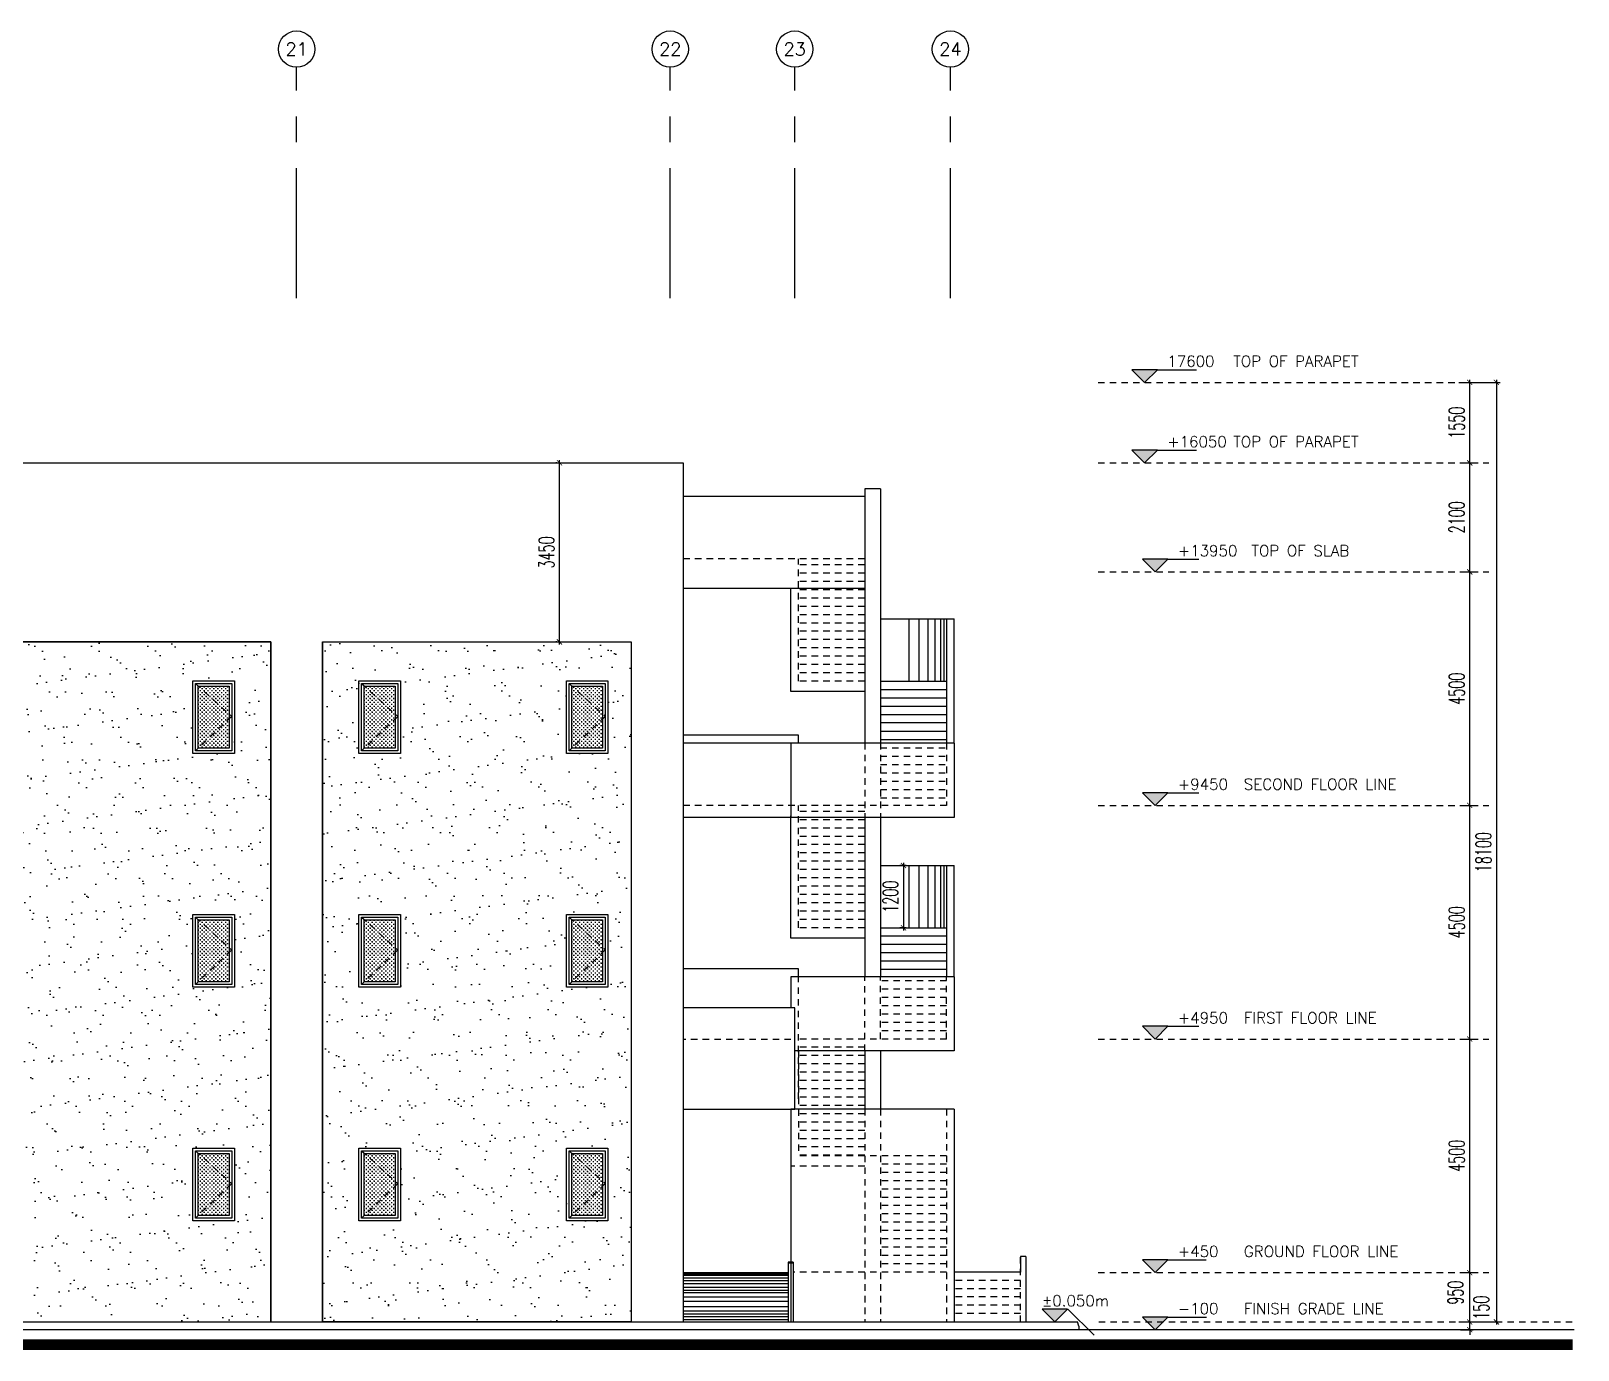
# Model space of a CAD drawing. Extents: x 417691 to 417965, y 43367 to 43436.
# Drawn here: x 417745.76 to 417775.57, y 43371.46 to 43396.87 of the extents above; entities that cross this region are included whole.
import ezdxf
from ezdxf.enums import TextEntityAlignment as Align

# ---------------------------------------------------------------- set-up
doc = ezdxf.new("R2010")
doc.units = 0
doc.header["$MEASUREMENT"] = 0
doc.header["$PDMODE"] = 3
doc.header["$PDSIZE"] = 0.1
doc.linetypes.add('CENTERX2', pattern=[4, 2.5, -0.5, 0.5, -0.5])
doc.linetypes.add('HIDDEN2', pattern=[0.1875, 0.125, -0.0625])
doc.layers.get('0').update_dxf_attribs({"linetype": 'CONTINUOUS'})
doc.layers.get('DEFPOINTS').update_dxf_attribs({"linetype": 'CONTINUOUS'})
for name, color, linetype in [('AX-CR', 2, 'CONTINUOUS'), ('AX-TXT', 2, 'CONTINUOUS'), ('AXES', 11, 'CENTERX2'), ('DIM-OUT', 4, 'CONTINUOUS'), ('EL', 2, 'CONTINUOUS'), ('EL-LEVS', 4, 'CONTINUOUS'), ('EL-LEVT', 4, 'CONTINUOUS'), ('Handrail', 4, 'CONTINUOUS'), ('HAT', 11, 'CONTINUOUS'), ('Hatch', 4, 'CONTINUOUS'), ('ROOF', 7, 'CONTINUOUS'), ('WALL', 2, 'CONTINUOUS'), ('WIN', 4, 'CONTINUOUS')]:
    doc.layers.add(name, color=color, linetype=linetype)
doc.styles.add('ROMANS', font='ROMANS.shx', dxfattribs={"width": 0.6})
doc.styles.add('S', font='ROMANS.SHX')
doc.dimstyles.new('STANDARD in', dxfattribs={"dimtxt": 0.3, "dimasz": 0.1, "dimexe": 0.07, "dimexo": 0.05, "dimgap": 0.1, "dimtad": 1, "dimdec": 0, "dimlfac": 1000, "dimzin": 0, "dimdsep": 46, "dimtxsty": 'ROMANS', "dimblk": 'ARCHTICK', "dimcen": 0.05, "dimdle": 0.05, "dimclrd": 4, "dimclre": 4, "dimclrt": 2, "dimadec": 0, "dimazin": 0, "dimtfac": 1, "dimtdec": 0, "dimtmove": 2, "dimatfit": 3, "dimldrblk": 'ARCHTICK', "dimfxl": 0, "dimtolj": 1, "dimtzin": 0, "dimarcsym": 0})
pattern_1 = [(37.50000000000001, (0, 0), (-0.02204767533836285, 0.6743883191546055), [0, -0.5319999999999999, 0, -0.595, 0, -0.56875]), (7.499999999999999, (0, 0), (0.6194218468437045, 0.987751122830409), [0, -0.287, 0, -0.4795, 0, -0.18375]), (327.5, (-0.4305, 0), (1.089949651613023, 0.001980668737937496), [0, -0.175, 0, -0.63, 0, -0.8225]), (317.5, (-0.4305, 0), (1.052144311600303, 0.3071864477269872), [0, -0.0875, 0, -0.413, 0, -0.4725])]

# ---------------------------------------------------------------- blocks, each defined once
blk = doc.blocks.new('EL-LEV1')
at = {"layer": 'EL-LEVS'}
blk.add_lwpolyline([(0, 0), (300, 300), (-300, 300)], close=True, dxfattribs=at)
blk.add_solid([(-300, 300), (300, 300), (0, 0)], dxfattribs=at)
at = {"layer": 'EL-LEVT', "style": 'S'}
for tag, p in [('+0000', (534.4857658797991, 369.2273060267325)), ('ELEVATION', (2089.131969895971, 369.2273060267325))]:
    blk.add_attdef(tag, p, '', height=260, dxfattribs=at)
blk = doc.blocks.new('_ARCHTICK')
at = {"color": 0, "linetype": 'ByBlock', "const_width": 0.15}
blk.add_lwpolyline([(-0.5, -0.5), (0.5, 0.5)], dxfattribs=at)
blk = doc.blocks.new('*D49')
at = {"layer": 'DEFPOINTS', "color": 0}
for p in [(417755.9426055172, 43388.54976233968), (417755.9426055172, 43388.54976233968), (417755.9426055172, 43385.09976233968)]:
    blk.add_point(p, dxfattribs=at)
at = {"layer": 'DIM-OUT', "color": 4, "lineweight": -2}
for p, q in [((417755.8926055172, 43388.54976233968), (417755.8726055172, 43388.54976233968)), ((417755.9426055172, 43385.04976233968), (417755.9426055172, 43388.59976233968)), ((417755.8926055172, 43385.09976233968), (417755.8726055172, 43385.09976233968))]:
    blk.add_line(p, q, dxfattribs=at)
at = {"layer": 'DIM-OUT', "color": 4, "lineweight": -2, "xscale": 0.1, "yscale": 0.1, "zscale": 0.1}
for p, rotation in [((417755.9426055172, 43388.54976233968), 90), ((417755.9426055172, 43385.09976233968), 270)]:
    blk.add_blockref('_ARCHTICK', p, dxfattribs=dict(at, rotation=rotation))
at = {"layer": 'DIM-OUT', "color": 2, "insert": (417755.6926055172, 43386.82476233975), "char_height": 0.3, "attachment_point": 5, "rotation": 90, "style": 'ROMANS'}
blk.add_mtext('\\A1;3450', dxfattribs=at)
blk = doc.blocks.new('AXU')
at = {"layer": 'AX-CR'}
blk.add_circle((0, 350), 350.0000000000014, dxfattribs=at)
at = {"layer": 'AX-TXT', "style": 'ROMANS'}
blk.add_attdef('AX', text='', height=250, dxfattribs=at).set_placement((0, 350), align=Align.MIDDLE)
blk = doc.blocks.new('*D55')
at = {"layer": 'DEFPOINTS', "color": 0}
for p in [(417773.2541112076, 43371.9997623397), (417773.2541112076, 43371.84976233969), (417773.4829125312, 43371.9997623397)]:
    blk.add_point(p, dxfattribs=at)
at = {"layer": 'DIM-OUT', "color": 4, "lineweight": -2}
for p, q in [((417773.3041112076, 43371.9997623397), (417773.5529125312, 43371.9997623397)), ((417773.3041112076, 43371.84976233969), (417773.5529125312, 43371.84976233969)), ((417773.4829125312, 43371.9997623397), (417773.4829125312, 43372.0997623397)), ((417773.4829125312, 43371.84976233969), (417773.4829125312, 43371.9997623397)), ((417773.4829125312, 43371.84976233969), (417773.4829125312, 43371.74976233969))]:
    blk.add_line(p, q, dxfattribs=at)
at = {"layer": 'DIM-OUT', "color": 4, "lineweight": -2, "xscale": 0.1, "yscale": 0.1, "zscale": 0.1}
for p, rotation in [((417773.4829125312, 43371.9997623397), 270), ((417773.4829125312, 43371.84976233969), 90)]:
    blk.add_blockref('_ARCHTICK', p, dxfattribs=dict(at, rotation=rotation))
at = {"layer": 'DIM-OUT', "color": 2, "insert": (417773.7067707421, 43372.27335313549), "char_height": 0.3, "attachment_point": 5, "rotation": 90, "style": 'ROMANS'}
blk.add_mtext('\\A1;150', dxfattribs=at)
blk = doc.blocks.new('*D56')
at = {"layer": 'DEFPOINTS', "color": 0}
for p in [(417773.2541112077, 43372.94976233968), (417773.4829125312, 43372.94976233968), (417773.2541112076, 43371.9997623397)]:
    blk.add_point(p, dxfattribs=at)
at = {"layer": 'DIM-OUT', "color": 4, "lineweight": -2}
for p, q in [((417773.3041112077, 43372.94976233968), (417773.5529125312, 43372.94976233968)), ((417773.4829125312, 43371.9497623397), (417773.4829125312, 43372.99976233968)), ((417773.3041112076, 43371.9997623397), (417773.5529125312, 43371.9997623397))]:
    blk.add_line(p, q, dxfattribs=at)
at = {"layer": 'DIM-OUT', "color": 4, "lineweight": -2, "xscale": 0.1, "yscale": 0.1, "zscale": 0.1}
for p, rotation in [((417773.4829125312, 43372.94976233968), 90), ((417773.4829125312, 43371.9997623397), 270)]:
    blk.add_blockref('_ARCHTICK', p, dxfattribs=dict(at, rotation=rotation))
at = {"layer": 'DIM-OUT', "color": 2, "insert": (417773.2099772588, 43372.56410563982), "char_height": 0.3, "attachment_point": 5, "rotation": 90, "style": 'ROMANS'}
blk.add_mtext('\\A1;950', dxfattribs=at)
blk = doc.blocks.new('*D57')
at = {"layer": 'DEFPOINTS', "color": 0}
for p in [(417773.2541112076, 43377.44976233967), (417773.4829125312, 43377.44976233967), (417773.2541112077, 43372.94976233968)]:
    blk.add_point(p, dxfattribs=at)
at = {"layer": 'DIM-OUT', "color": 4, "lineweight": -2}
for p, q in [((417773.4829125312, 43372.89976233968), (417773.4829125312, 43377.49976233968)), ((417773.3041112076, 43377.44976233967), (417773.5529125312, 43377.44976233967)), ((417773.3041112077, 43372.94976233968), (417773.5529125312, 43372.94976233968))]:
    blk.add_line(p, q, dxfattribs=at)
at = {"layer": 'DIM-OUT', "color": 4, "lineweight": -2, "xscale": 0.1, "yscale": 0.1, "zscale": 0.1}
for p, rotation in [((417773.4829125312, 43377.44976233967), 90), ((417773.4829125312, 43372.94976233968), 270)]:
    blk.add_blockref('_ARCHTICK', p, dxfattribs=dict(at, rotation=rotation))
at = {"layer": 'DIM-OUT', "color": 2, "insert": (417773.2329125312, 43375.19976233975), "char_height": 0.3, "attachment_point": 5, "rotation": 90, "style": 'ROMANS'}
blk.add_mtext('\\A1;4500', dxfattribs=at)
blk = doc.blocks.new('*D58')
at = {"layer": 'DEFPOINTS', "color": 0}
for p in [(417773.2541112076, 43381.94976233967), (417773.4829125312, 43381.94976233967), (417773.2541112076, 43377.44976233967)]:
    blk.add_point(p, dxfattribs=at)
at = {"layer": 'DIM-OUT', "color": 4, "lineweight": -2}
for p, q in [((417773.4829125312, 43377.39976233967), (417773.4829125312, 43381.99976233968)), ((417773.3041112076, 43381.94976233967), (417773.5529125312, 43381.94976233967)), ((417773.3041112076, 43377.44976233967), (417773.5529125312, 43377.44976233967))]:
    blk.add_line(p, q, dxfattribs=at)
at = {"layer": 'DIM-OUT', "color": 4, "lineweight": -2, "xscale": 0.1, "yscale": 0.1, "zscale": 0.1}
for p, rotation in [((417773.4829125312, 43381.94976233967), 90), ((417773.4829125312, 43377.44976233967), 270)]:
    blk.add_blockref('_ARCHTICK', p, dxfattribs=dict(at, rotation=rotation))
at = {"layer": 'DIM-OUT', "color": 2, "insert": (417773.2329125312, 43379.69976233974), "char_height": 0.3, "attachment_point": 5, "rotation": 90, "style": 'ROMANS'}
blk.add_mtext('\\A1;4500', dxfattribs=at)
blk = doc.blocks.new('*D59')
at = {"layer": 'DEFPOINTS', "color": 0}
for p in [(417773.2541112076, 43386.44976233967), (417773.4829125312, 43386.44976233967), (417773.2541112076, 43381.94976233967)]:
    blk.add_point(p, dxfattribs=at)
at = {"layer": 'DIM-OUT', "color": 4, "lineweight": -2}
for p, q in [((417773.3041112076, 43386.44976233967), (417773.5529125312, 43386.44976233967)), ((417773.4829125312, 43381.89976233967), (417773.4829125312, 43386.49976233968)), ((417773.3041112076, 43381.94976233967), (417773.5529125312, 43381.94976233967))]:
    blk.add_line(p, q, dxfattribs=at)
at = {"layer": 'DIM-OUT', "color": 4, "lineweight": -2, "xscale": 0.1, "yscale": 0.1, "zscale": 0.1}
for p, rotation in [((417773.4829125312, 43386.44976233967), 90), ((417773.4829125312, 43381.94976233967), 270)]:
    blk.add_blockref('_ARCHTICK', p, dxfattribs=dict(at, rotation=rotation))
at = {"layer": 'DIM-OUT', "color": 2, "insert": (417773.2329125312, 43384.19976233974), "char_height": 0.3, "attachment_point": 5, "rotation": 90, "style": 'ROMANS'}
blk.add_mtext('\\A1;4500', dxfattribs=at)
blk = doc.blocks.new('*D60')
at = {"layer": 'DEFPOINTS', "color": 0}
for p in [(417773.2541112076, 43388.54976233967), (417773.4829125312, 43388.54976233967), (417773.2541112076, 43386.44976233967)]:
    blk.add_point(p, dxfattribs=at)
at = {"layer": 'DIM-OUT', "color": 4, "lineweight": -2}
for p, q in [((417773.3041112076, 43388.54976233967), (417773.5529125312, 43388.54976233967)), ((417773.4829125312, 43386.39976233967), (417773.4829125312, 43388.59976233968)), ((417773.3041112076, 43386.44976233967), (417773.5529125312, 43386.44976233967))]:
    blk.add_line(p, q, dxfattribs=at)
at = {"layer": 'DIM-OUT', "color": 4, "lineweight": -2, "xscale": 0.1, "yscale": 0.1, "zscale": 0.1}
for p, rotation in [((417773.4829125312, 43388.54976233967), 90), ((417773.4829125312, 43386.44976233967), 270)]:
    blk.add_blockref('_ARCHTICK', p, dxfattribs=dict(at, rotation=rotation))
at = {"layer": 'DIM-OUT', "color": 2, "insert": (417773.2329125312, 43387.49976233974), "char_height": 0.3, "attachment_point": 5, "rotation": 90, "style": 'ROMANS'}
blk.add_mtext('\\A1;2100', dxfattribs=at)
blk = doc.blocks.new('*D61')
at = {"layer": 'DEFPOINTS', "color": 0}
for p in [(417773.2541112076, 43390.09976233967), (417773.4829125312, 43390.09976233967), (417773.2541112076, 43388.54976233967)]:
    blk.add_point(p, dxfattribs=at)
at = {"layer": 'DIM-OUT', "color": 4, "lineweight": -2}
for p, q in [((417773.3041112075, 43390.09976233967), (417773.5529125312, 43390.09976233967)), ((417773.4829125312, 43388.49976233967), (417773.4829125312, 43390.14976233967)), ((417773.3041112076, 43388.54976233967), (417773.5529125312, 43388.54976233967))]:
    blk.add_line(p, q, dxfattribs=at)
at = {"layer": 'DIM-OUT', "color": 4, "lineweight": -2, "xscale": 0.1, "yscale": 0.1, "zscale": 0.1}
for p, rotation in [((417773.4829125312, 43390.09976233967), 90), ((417773.4829125312, 43388.54976233967), 270)]:
    blk.add_blockref('_ARCHTICK', p, dxfattribs=dict(at, rotation=rotation))
at = {"layer": 'DIM-OUT', "color": 2, "insert": (417773.2329125312, 43389.32476233973), "char_height": 0.3, "attachment_point": 5, "rotation": 90, "style": 'ROMANS'}
blk.add_mtext('\\A1;1550', dxfattribs=at)
blk = doc.blocks.new('*D62')
at = {"layer": 'DEFPOINTS', "color": 0}
for p in [(417773.2267059573, 43390.09976233968), (417773.2267059572, 43371.99976233969), (417773.9977729718, 43371.99976233969)]:
    blk.add_point(p, dxfattribs=at)
at = {"layer": 'DIM-OUT', "color": 4, "lineweight": -2}
for p, q in [((417773.2767059573, 43390.09976233968), (417774.0677729718, 43390.09976233968)), ((417773.9977729718, 43390.14976233969), (417773.9977729718, 43371.94976233969)), ((417773.2767059572, 43371.99976233969), (417774.0677729718, 43371.99976233969))]:
    blk.add_line(p, q, dxfattribs=at)
at = {"layer": 'DIM-OUT', "color": 4, "lineweight": -2, "xscale": 0.1, "yscale": 0.1, "zscale": 0.1}
for p, rotation in [((417773.9977729718, 43390.09976233968), 90), ((417773.9977729718, 43371.99976233969), 270)]:
    blk.add_blockref('_ARCHTICK', p, dxfattribs=dict(at, rotation=rotation))
at = {"layer": 'DIM-OUT', "color": 2, "insert": (417773.7477729718, 43381.04976233975), "char_height": 0.3, "attachment_point": 5, "rotation": 90, "style": 'ROMANS'}
blk.add_mtext('\\A1;18100', dxfattribs=at)
blk = doc.blocks.new('*D81')
at = {"layer": 'DEFPOINTS', "color": 0}
for p in [(417762.6747654732, 43380.79165104126), (417762.5724344376, 43379.59184815434), (417762.6747654734, 43379.59184815434)]:
    blk.add_point(p, dxfattribs=at)
at = {"layer": 'EL', "color": 4, "lineweight": -2}
for p, q in [((417762.6247654732, 43380.79165104126), (417762.5024344376, 43380.79165104126)), ((417762.5724344376, 43380.84165104126), (417762.5724344376, 43379.54184815434)), ((417762.6247654734, 43379.59184815434), (417762.5024344376, 43379.59184815434))]:
    blk.add_line(p, q, dxfattribs=at)
at = {"layer": 'EL', "color": 4, "lineweight": -2, "xscale": 0.1, "yscale": 0.1, "zscale": 0.1}
for p, rotation in [((417762.5724344376, 43380.79165104126), 90), ((417762.5724344376, 43379.59184815434), 270)]:
    blk.add_blockref('_ARCHTICK', p, dxfattribs=dict(at, rotation=rotation))
at = {"layer": 'EL', "color": 2, "insert": (417762.3224344376, 43380.19174959787), "char_height": 0.3, "attachment_point": 5, "rotation": 90, "style": 'ROMANS'}
blk.add_mtext('\\A1;1200', dxfattribs=at)

msp = doc.modelspace()

# ---------------------------------------------------------------- hatches: boundary and pattern name
at = {"layer": 'Hatch'}
h = msp.add_hatch(dxfattribs=at)
h.set_pattern_fill('AR-SAND', color=256, scale=0.35, style=0)
h.set_pattern_definition(pattern_1)
h.paths.add_polyline_path([(417750.3765934056, 43385.09976233969), (417744.1765934054, 43385.09976233968), (417744.1765934053, 43371.9997623397), (417750.3765934056, 43371.9997623397)])
h.paths.add_polyline_path([(417748.8765933935, 43379.84976233968), (417749.6765933936, 43379.84976233968), (417749.6765933937, 43378.44976233967), (417748.8765933936, 43378.44976233967)], flags=16)
h.paths.add_polyline_path([(417748.8765933935, 43384.34976233967), (417749.6765933936, 43384.34976233967), (417749.6765933937, 43382.94976233967), (417748.8765933936, 43382.94976233967)], flags=16)
h.paths.add_polyline_path([(417744.8765933935, 43384.34976233967), (417745.6765933936, 43384.34976233967), (417745.6765933937, 43382.94976233967), (417744.8765933936, 43382.94976233967)], flags=16)
h.paths.add_polyline_path([(417744.8765933935, 43379.84976233968), (417745.6765933936, 43379.84976233968), (417745.6765933937, 43378.44976233967), (417744.8765933936, 43378.44976233967)], flags=16)
h.paths.add_polyline_path([(417744.8765933935, 43375.34976233968), (417745.6765933936, 43375.34976233968), (417745.6765933937, 43373.94976233967), (417744.8765933936, 43373.94976233967)], flags=16)
h.paths.add_polyline_path([(417748.8765933935, 43375.34976233968), (417749.6765933936, 43375.34976233968), (417749.6765933937, 43373.94976233967), (417748.8765933936, 43373.94976233967)], flags=16)
h = msp.add_hatch(dxfattribs=at)
h.set_pattern_fill('AR-SAND', color=256, scale=0.35, style=0)
h.set_pattern_definition(pattern_1)
h.paths.add_polyline_path([(417751.3772218061, 43371.9997623397), (417751.3772218061, 43385.0997623397), (417757.3265933817, 43385.09976233968), (417757.3265933817, 43371.9997623397)])
h.paths.add_polyline_path([(417756.0765933935, 43384.34976233968), (417756.8765933936, 43384.34976233968), (417756.8765933937, 43382.94976233967), (417756.0765933936, 43382.94976233967)], flags=16)
h.paths.add_polyline_path([(417752.0765933936, 43384.34976233968), (417752.8765933937, 43384.34976233968), (417752.8765933937, 43382.94976233967), (417752.0765933936, 43382.94976233967)], flags=16)
h.paths.add_polyline_path([(417756.0765933935, 43379.84976233968), (417756.8765933936, 43379.84976233968), (417756.8765933937, 43378.44976233968), (417756.0765933936, 43378.44976233968)], flags=16)
h.paths.add_polyline_path([(417752.0765933936, 43379.84976233968), (417752.8765933937, 43379.84976233968), (417752.8765933937, 43378.44976233968), (417752.0765933936, 43378.44976233968)], flags=16)
h.paths.add_polyline_path([(417752.0765933936, 43375.34976233968), (417752.8765933937, 43375.34976233968), (417752.8765933937, 43373.94976233968), (417752.0765933936, 43373.94976233968)], flags=16)
h.paths.add_polyline_path([(417756.0765933935, 43375.34976233968), (417756.8765933936, 43375.34976233968), (417756.8765933937, 43373.94976233968), (417756.0765933936, 43373.94976233968)], flags=16)
h = msp.add_hatch(dxfattribs=at)
h.set_pattern_fill('CROSS', color=11, scale=0.15, style=0)
h.set_pattern_definition([(0, (14.79999999998836, 0), (0.0375, 0.0375), [0.01875, -0.05624999999999999]), (90, (14.80937499998836, -0.009375000000000355), (-0.03749999999999999, 0.0375), [0.01875, -0.05624999999999999])])
h.paths.add_polyline_path([(417748.9787740789, 43384.24758165431), (417749.5744127082, 43384.24758165431), (417749.5744127083, 43383.05194302503), (417748.9787740789, 43383.05194302503)])
h = msp.add_hatch(dxfattribs=at)
h.set_pattern_fill('CROSS', color=11, scale=0.15, style=0)
h.set_pattern_definition([(0, (18.00000000005821, 7.275957614183426e-12), (0.0375, 0.0375), [0.01875, -0.05624999999999999]), (90, (18.00937500005821, -0.009374999992724398), (-0.03749999999999999, 0.0375), [0.01875, -0.05624999999999999])])
h.paths.add_polyline_path([(417752.178774079, 43384.24758165432), (417752.7744127083, 43384.24758165432), (417752.7744127084, 43383.05194302504), (417752.178774079, 43383.05194302504)])
h = msp.add_hatch(dxfattribs=at)
h.set_pattern_fill('CROSS', color=11, scale=0.15, style=0)
h.set_pattern_definition([(0, (22, 7.275957614183426e-12), (0.0375, 0.0375), [0.01875, -0.05624999999999999]), (90, (22.009375, -0.009374999992724398), (-0.03749999999999999, 0.0375), [0.01875, -0.05624999999999999])])
h.paths.add_polyline_path([(417756.1787740789, 43384.24758165432), (417756.7744127082, 43384.24758165432), (417756.7744127083, 43383.05194302504), (417756.178774079, 43383.05194302504)])
h = msp.add_hatch(dxfattribs=at)
h.set_pattern_fill('CROSS', color=11, scale=0.15, style=0)
h.set_pattern_definition([(0, (14.79999999998836, -4.499999999992724), (0.0375, 0.0375), [0.01875, -0.05624999999999999]), (90, (14.80937499998836, -4.509374999992724), (-0.03749999999999999, 0.0375), [0.01875, -0.05624999999999999])])
h.paths.add_polyline_path([(417748.9787740789, 43379.74758165432), (417749.5744127082, 43379.74758165432), (417749.5744127083, 43378.55194302504), (417748.9787740789, 43378.55194302504)])
h = msp.add_hatch(dxfattribs=at)
h.set_pattern_fill('CROSS', color=11, scale=0.15, style=0)
h.set_pattern_definition([(0, (18.00000000005821, -4.499999999985448), (0.0375, 0.0375), [0.01875, -0.05624999999999999]), (90, (18.00937500005821, -4.509374999985448), (-0.03749999999999999, 0.0375), [0.01875, -0.05624999999999999])])
h.paths.add_polyline_path([(417752.178774079, 43379.74758165432), (417752.7744127083, 43379.74758165432), (417752.7744127084, 43378.55194302504), (417752.178774079, 43378.55194302504)])
h = msp.add_hatch(dxfattribs=at)
h.set_pattern_fill('CROSS', color=11, scale=0.15, style=0)
h.set_pattern_definition([(0, (22, -4.499999999985448), (0.0375, 0.0375), [0.01875, -0.05624999999999999]), (90, (22.009375, -4.509374999985448), (-0.03749999999999999, 0.0375), [0.01875, -0.05624999999999999])])
h.paths.add_polyline_path([(417756.1787740789, 43379.74758165432), (417756.7744127082, 43379.74758165432), (417756.7744127083, 43378.55194302504), (417756.178774079, 43378.55194302504)])
h = msp.add_hatch(dxfattribs=at)
h.set_pattern_fill('CROSS', color=11, scale=0.15, style=0)
h.set_pattern_definition([(0, (14.79999999998836, -8.999999999992724), (0.0375, 0.0375), [0.01875, -0.05624999999999999]), (90, (14.80937499998836, -9.009374999992724), (-0.03749999999999999, 0.0375), [0.01875, -0.05624999999999999])])
h.paths.add_polyline_path([(417748.9787740789, 43375.24758165432), (417749.5744127082, 43375.24758165432), (417749.5744127083, 43374.05194302504), (417748.9787740789, 43374.05194302504)])
h = msp.add_hatch(dxfattribs=at)
h.set_pattern_fill('CROSS', color=11, scale=0.15, style=0)
h.set_pattern_definition([(0, (18.00000000005821, -8.999999999985448), (0.0375, 0.0375), [0.01875, -0.05624999999999999]), (90, (18.00937500005821, -9.009374999985448), (-0.03749999999999999, 0.0375), [0.01875, -0.05624999999999999])])
h.paths.add_polyline_path([(417752.178774079, 43375.24758165432), (417752.7744127083, 43375.24758165432), (417752.7744127084, 43374.05194302504), (417752.178774079, 43374.05194302504)])
h = msp.add_hatch(dxfattribs=at)
h.set_pattern_fill('CROSS', color=11, scale=0.15, style=0)
h.set_pattern_definition([(0, (22, -8.999999999985448), (0.0375, 0.0375), [0.01875, -0.05624999999999999]), (90, (22.009375, -9.009374999985448), (-0.03749999999999999, 0.0375), [0.01875, -0.05624999999999999])])
h.paths.add_polyline_path([(417756.1787740789, 43375.24758165432), (417756.7744127082, 43375.24758165432), (417756.7744127083, 43374.05194302504), (417756.178774079, 43374.05194302504)])

# ---------------------------------------------------------------- linework, layer by layer
for p, q in [((417761.8265934055, 43387.89976233967), (417758.3265934055, 43387.89976233967)), ((417761.8265934054, 43386.12976233968), (417758.3265934055, 43386.12976233967)), ((417760.4015933926, 43384.14475384529), (417760.4015933926, 43386.12976233968)), ((417762.1265934055, 43385.54555673219), (417763.4015934055, 43385.5455567322)), ((417763.4015934054, 43385.54555673219), (417763.4015934054, 43383.14976233967)), ((417763.4015934055, 43385.5455567322), (417763.5515933936, 43385.5455567322)), ((417763.5515933936, 43383.14976233967), (417763.5515933936, 43385.5455567322)), ((417761.8265934055, 43384.1447538453), (417760.4015933926, 43384.14475384529)), ((417760.5515933809, 43383.30303336772), (417758.3265934056, 43383.30303336772)), ((417760.5515933809, 43383.14976233972), (417760.5515933809, 43383.30303336772)), ((417760.4015933925, 43383.14976233967), (417758.3265934055, 43383.14976233967)), ((417760.4015933924, 43381.71923274466), (417758.3265934055, 43381.71923274465)), ((417760.4015933926, 43379.39475384529), (417760.4015933927, 43381.74976233967)), ((417762.1265934055, 43380.79455673219), (417763.4015934055, 43380.7945567322)), ((417763.4015934054, 43380.79455673219), (417763.4015934055, 43378.64976233967)), ((417763.4015934055, 43380.7945567322), (417763.5515933936, 43380.7945567322)), ((417763.5515933936, 43378.64976233967), (417763.5515933936, 43380.7945567322)), ((417761.8265934055, 43379.3947538453), (417760.4015933926, 43379.39475384529)), ((417760.551593381, 43378.80303336772), (417758.3265934057, 43378.80303336772)), ((417760.551593381, 43378.64976233972), (417760.551593381, 43378.80303336772)), ((417760.4015933924, 43376.09976233968), (417760.4015933924, 43376.08997179475))]:
    msp.add_line(p, q)
at = {"color": 11, "linetype": 'HIDDEN2'}
for p, q in [((417761.8265934055, 43386.69976233967), (417758.3265934055, 43386.69976233964)), ((417760.5515933809, 43384.34475384529), (417760.551593381, 43386.69976233967)), ((417761.8265934055, 43386.58475384534), (417760.551593381, 43386.58475384534)), ((417761.8265934055, 43386.42475384533), (417760.551593381, 43386.42475384533)), ((417761.8265934055, 43386.26475384533), (417760.551593381, 43386.26475384533)), ((417761.8265934055, 43386.10475384533), (417760.551593381, 43386.10475384533)), ((417761.8265934055, 43385.94475384532), (417760.551593381, 43385.94475384532)), ((417761.8265934055, 43385.78475384532), (417760.551593381, 43385.78475384532)), ((417761.8265934055, 43385.62475384532), (417760.551593381, 43385.62475384532)), ((417761.8265934055, 43385.46475384531), (417760.551593381, 43385.46475384531)), ((417761.8265934055, 43385.30475384531), (417760.551593381, 43385.30475384531)), ((417761.8265934055, 43385.14475384531), (417760.551593381, 43385.14475384531)), ((417761.8265934055, 43384.9847538453), (417760.551593381, 43384.9847538453)), ((417761.8265934055, 43384.8247538453), (417760.551593381, 43384.8247538453)), ((417761.8265934055, 43384.6647538453), (417760.551593381, 43384.6647538453)), ((417761.8265934055, 43384.50475384529), (417760.551593381, 43384.50475384529)), ((417761.8265934055, 43384.34475384529), (417760.551593381, 43384.34475384529)), ((417761.8265934054, 43383.14976233967), (417761.8265934054, 43381.71923274466)), ((417762.1265934055, 43383.14976233967), (417762.1265934055, 43381.71923274466)), ((417762.1265934055, 43383.06235384528), (417763.4015934054, 43383.06235384528)), ((417762.1265934055, 43382.90155384528), (417763.4015934054, 43382.90155384528)), ((417763.4015934054, 43383.14976233967), (417763.4015934053, 43381.94976233968)), ((417762.1265934055, 43382.74075384528), (417763.4015934054, 43382.74075384528)), ((417762.1265934055, 43382.57995384528), (417763.4015934054, 43382.57995384528)), ((417762.1265934055, 43382.41915384529), (417763.4015934054, 43382.41915384529)), ((417762.1265934055, 43382.25835384529), (417763.4015934054, 43382.25835384529)), ((417762.1265934055, 43382.09755384529), (417763.4015934054, 43382.09755384529)), ((417763.4015934053, 43381.94976233967), (417758.3265934055, 43381.94976233967)), ((417760.5515933809, 43379.59475384529), (417760.551593381, 43381.94976233967)), ((417761.8265934055, 43381.83475384534), (417760.551593381, 43381.83475384534)), ((417761.8265934055, 43381.67475384533), (417760.551593381, 43381.67475384533)), ((417761.8265934055, 43381.51475384533), (417760.551593381, 43381.51475384533)), ((417761.8265934055, 43381.35475384533), (417760.551593381, 43381.35475384533)), ((417761.8265934055, 43381.19475384532), (417760.551593381, 43381.19475384532)), ((417761.8265934055, 43381.03475384532), (417760.551593381, 43381.03475384532)), ((417761.8265934055, 43380.87475384532), (417760.551593381, 43380.87475384532)), ((417761.8265934055, 43380.71475384531), (417760.551593381, 43380.71475384531)), ((417761.8265934055, 43380.55475384531), (417760.551593381, 43380.55475384531)), ((417761.8265934055, 43380.39475384531), (417760.551593381, 43380.39475384531)), ((417761.8265934055, 43380.2347538453), (417760.551593381, 43380.2347538453)), ((417761.8265934055, 43380.0747538453), (417760.551593381, 43380.0747538453)), ((417761.8265934055, 43379.9147538453), (417760.551593381, 43379.9147538453)), ((417761.8265934055, 43379.75475384529), (417760.551593381, 43379.75475384529)), ((417761.8265934055, 43379.59475384529), (417760.551593381, 43379.59475384529)), ((417760.5515933809, 43376.29475384534), (417760.551593381, 43378.64976233972)), ((417761.8265934052, 43377.21923274466), (417761.8265934054, 43378.64976233964)), ((417762.1265934054, 43377.44976233967), (417762.1265934056, 43378.64976233964)), ((417763.4015934054, 43378.56976233969), (417762.1265934054, 43378.56976233969)), ((417763.4015934054, 43378.40976233969), (417762.1265934054, 43378.40976233969)), ((417763.4015934055, 43377.44976233967), (417763.4015934055, 43378.64976233967)), ((417763.4015934054, 43378.24976233968), (417762.1265934054, 43378.24976233968)), ((417763.4015934054, 43378.24976233968), (417762.1265934054, 43378.24976233968)), ((417763.4015934054, 43378.24976233968), (417762.1265934054, 43378.24976233968)), ((417763.4015934054, 43378.08976233968), (417762.1265934054, 43378.08976233968)), ((417763.4015934054, 43377.92976233968), (417762.1265934054, 43377.92976233968)), ((417763.4015934054, 43377.76976233967), (417762.1265934054, 43377.76976233967)), ((417763.4015934054, 43377.60976233967), (417762.1265934054, 43377.60976233967)), ((417760.4015933924, 43377.43997179477), (417758.3265934055, 43377.43997179477)), ((417763.4015934054, 43377.44976233967), (417760.551593381, 43377.44976233967)), ((417761.8265934053, 43377.28976233967), (417760.551593381, 43377.28976233967)), ((417760.5515933809, 43377.21923274466), (417760.5515933809, 43375.19976233968)), ((417761.8265934053, 43377.12976233967), (417760.551593381, 43377.12976233967)), ((417761.8265934053, 43376.96976233966), (417760.551593381, 43376.96976233966)), ((417761.8265934053, 43376.80976233966), (417760.551593381, 43376.80976233966)), ((417761.8265934053, 43376.64976233966), (417760.551593381, 43376.64976233966)), ((417761.8265934053, 43376.48976233965), (417760.551593381, 43376.48976233965)), ((417761.8265934053, 43376.32976233965), (417760.551593381, 43376.32976233965)), ((417761.8265934053, 43376.16976233965), (417760.551593381, 43376.16976233965)), ((417761.8265934053, 43376.00976233964), (417760.551593381, 43376.00976233964)), ((417761.8265934055, 43376.09976233967), (417761.8265934055, 43371.99976233969)), ((417762.1265934056, 43376.09976233968), (417762.1265934055, 43371.9997623397)), ((417763.4015934055, 43376.09976233968), (417763.4015934055, 43371.9997623397)), ((417761.8265934053, 43375.84976233964), (417760.551593381, 43375.84976233964)), ((417761.8265934053, 43375.68976233964), (417760.551593381, 43375.68976233964)), ((417761.8265934053, 43375.52976233963), (417760.551593381, 43375.52976233963)), ((417761.8265934053, 43375.36976233963), (417760.551593381, 43375.36976233963)), ((417761.8265934053, 43375.20976233963), (417760.551593381, 43375.20976233963)), ((417763.4015934055, 43375.19976233969), (417760.551593381, 43375.19976233969)), ((417761.8265934055, 43374.99976233968), (417760.4015933925, 43374.99976233969)), ((417763.4015934055, 43375.03976233969), (417762.1265934056, 43375.03976233969)), ((417763.4015934055, 43374.87976233968), (417762.1265934056, 43374.87976233968)), ((417763.4015934055, 43374.71976233968), (417762.1265934056, 43374.71976233968)), ((417763.4015934055, 43374.55976233968), (417762.1265934056, 43374.55976233968)), ((417763.4015934055, 43374.39976233967), (417762.1265934056, 43374.39976233967)), ((417763.4015934055, 43374.23976233967), (417762.1265934056, 43374.23976233967)), ((417763.4015934055, 43374.07976233966), (417762.1265934056, 43374.07976233966)), ((417763.4015934055, 43373.91976233966), (417762.1265934056, 43373.91976233966)), ((417763.4015934055, 43373.75976233966), (417762.1265934056, 43373.75976233966)), ((417763.4015934055, 43373.59976233965), (417762.1265934056, 43373.59976233965)), ((417763.4015934055, 43373.43976233965), (417762.1265934056, 43373.43976233965)), ((417763.4015934055, 43373.27976233965), (417762.1265934056, 43373.27976233965)), ((417763.4015934055, 43373.11976233964), (417762.1265934056, 43373.11976233964)), ((417764.8265933938, 43371.9997623397), (417764.8265933937, 43373.25976233965)), ((417764.9265933817, 43373.25976233964), (417764.8265933937, 43373.25976233965)), ((417763.4015934055, 43372.95976233964), (417760.4465933935, 43372.95976233965)), ((417764.8265933936, 43372.95976233964), (417763.5515933937, 43372.95976233964)), ((417764.8265933936, 43372.79976233964), (417763.5515933937, 43372.79976233964)), ((417764.8265933936, 43372.63976233963), (417763.5515933937, 43372.63976233963)), ((417764.8265933936, 43372.47976233963), (417763.5515933937, 43372.47976233963)), ((417764.8265933936, 43372.31976233963), (417763.5515933937, 43372.31976233963)), ((417764.8265933936, 43372.15976233962), (417763.5515933937, 43372.15976233962))]:
    msp.add_line(p, q, dxfattribs=at)
at = {"layer": 'AXES'}
for p, q in [((417750.8765933937, 43391.72540811269), (417750.8765933936, 43396.17106512768)), ((417758.0765933936, 43391.72540811269), (417758.0765933936, 43396.17106512768)), ((417760.4765933936, 43391.72540811269), (417760.4765933936, 43396.17106512768)), ((417763.4765933936, 43391.72540811269), (417763.4765933936, 43396.17106512768))]:
    msp.add_line(p, q, dxfattribs=at)
at = {"layer": 'EL', "color": 6}
for p, q in [((417743.1765933817, 43388.54976233969), (417758.3265934055, 43388.54976233968)), ((417758.3265934055, 43388.54976233968), (417758.3265934055, 43371.99976233969)), ((417744.1765934054, 43385.09976233968), (417750.3765934056, 43385.09976233969)), ((417750.3765934056, 43385.09976233969), (417750.3765934056, 43371.9997623397)), ((417751.3772218062, 43385.0997623397), (417757.3265933817, 43385.09976233968)), ((417751.3772218062, 43385.0997623397), (417751.3772218061, 43371.9997623397)), ((417757.3265933817, 43385.09976233968), (417757.3265933817, 43371.9997623397))]:
    msp.add_line(p, q, dxfattribs=at)
at = {"layer": 'EL', "color": 4}
for p, q in [((417762.1265934055, 43384.34475384529), (417763.4015934054, 43384.34475384529)), ((417762.1265934055, 43384.18475384529), (417763.4015934054, 43384.18475384529)), ((417762.1265934055, 43384.02475384528), (417763.4015934054, 43384.02475384528)), ((417762.1265934055, 43383.86475384528), (417763.4015934054, 43383.86475384528)), ((417762.1265934055, 43383.70475384528), (417763.4015934054, 43383.70475384528)), ((417762.1265934055, 43383.54475384527), (417763.4015934054, 43383.54475384527)), ((417762.1265934055, 43383.38395384527), (417763.4015934054, 43383.38395384527)), ((417762.1265934055, 43383.22315384528), (417763.4015934054, 43383.22315384528)), ((417762.1265934055, 43379.59475384529), (417763.4015934054, 43379.59475384529)), ((417762.1265934055, 43379.43475384529), (417763.4015934054, 43379.43475384529)), ((417762.1265934055, 43379.27475384528), (417763.4015934054, 43379.27475384528)), ((417762.1265934055, 43379.11475384528), (417763.4015934054, 43379.11475384528)), ((417762.1265934055, 43378.95475384528), (417763.4015934054, 43378.95475384528)), ((417762.1265934055, 43378.79475384527), (417763.4015934054, 43378.79475384527))]:
    msp.add_line(p, q, dxfattribs=at)
at = {"layer": 'EL'}
for p, q in [((417760.4015933926, 43383.14976233967), (417760.4015933924, 43381.71923274466)), ((417763.5515933937, 43383.14976233967), (417760.4015933927, 43383.14976233967)), ((417763.5515933936, 43383.14976233967), (417763.5515933936, 43381.71923274465)), ((417763.5515933937, 43381.71923274466), (417760.4015933924, 43381.71923274466)), ((417760.4015933926, 43378.64976233967), (417760.4015933925, 43378.05955288458)), ((417763.5515933937, 43378.64976233967), (417760.4015933927, 43378.64976233967)), ((417763.5515933936, 43378.64976233967), (417763.5515933936, 43377.21923274465)), ((417763.5515933937, 43377.21923274466), (417760.4765934055, 43377.21923274466)), ((417760.4465933935, 43373.14976233967), (417760.3465933935, 43373.14976233968)), ((417760.3465933936, 43373.14976233968), (417760.3465933936, 43373.12932620261)), ((417760.4465933935, 43373.1293262026), (417760.3465933935, 43373.1293262026)), ((417760.4465933936, 43373.14976233968), (417760.4465933936, 43373.12932620261))]:
    msp.add_line(p, q, dxfattribs=at)
at = {"layer": 'EL', "color": 6}
msp.add_lwpolyline([(417758.3265934056, 43376.09976233967), (417760.4765934055, 43376.09976233968), (417760.4765934055, 43378.04976233967), (417758.3265934056, 43378.04976233967)], dxfattribs=at)
at = {"layer": 'EL-LEVS'}
for p, q in [((417767.4637672279, 43390.34499598454), (417768.220883582, 43390.34499598454)), ((417767.4637672279, 43388.79499598453), (417768.2208835819, 43388.79499598453)), ((417767.6685175024, 43382.19499598454), (417768.2618336368, 43382.19499598454)), ((417767.6685175024, 43377.69499598454), (417768.2618336368, 43377.69499598454)), ((417767.6685175024, 43373.19499598453), (417768.4047155092, 43373.19499598453)), ((417765.7406278872, 43372.24499598456), (417766.2495955277, 43371.74499598458)), ((417767.6678632969, 43372.09237916212), (417768.4082436865, 43372.09237916212))]:
    msp.add_line(p, q, dxfattribs=at)
at = {"layer": 'EL-LEVS', "color": 11, "linetype": 'HIDDEN2'}
for p, q in [((417766.32076677, 43390.09976233968), (417773.851212251, 43390.09976233968)), ((417766.32076677, 43388.54976233967), (417773.8512122509, 43388.54976233967)), ((417766.32076677, 43386.44976233967), (417773.8512122509, 43386.44976233967)), ((417766.32076677, 43381.94976233967), (417773.8512122509, 43381.94976233967)), ((417766.32076677, 43377.44976233967), (417773.8512122509, 43377.44976233967)), ((417766.32076677, 43372.94976233967), (417773.851212251, 43372.94976233968)), ((417766.3347514513, 43371.99976233968), (417775.4951676345, 43371.9997623397))]:
    msp.add_line(p, q, dxfattribs=at)
at = {"layer": 'EL-LEVS', "color": 4}
msp.add_line((417767.6685175024, 43386.69499598454), (417768.2618336368, 43386.69499598454), dxfattribs=at)
at = {"layer": 'Handrail'}
for p, q in [((417760.3465933935, 43373.1293262026), (417760.3465933935, 43371.9997623397)), ((417760.4465933935, 43373.1293262026), (417760.4465933936, 43371.9997623397))]:
    msp.add_line(p, q, dxfattribs=at)
at = {"layer": 'HAT', "color": 11}
for p, q in [((417762.6747654733, 43385.5455567319), (417762.6747654735, 43384.34475384498)), ((417762.8703231097, 43385.5455567319), (417762.8703231097, 43384.34475384498)), ((417763.0379435528, 43385.5455567319), (417763.037943553, 43384.34475384498)), ((417763.1776268031, 43385.5455567319), (417763.1776268032, 43384.34475384498)), ((417763.2823899195, 43385.5455567319), (417763.2823899196, 43384.34475384498)), ((417763.3522315447, 43385.5455567319), (417763.3522315447, 43384.34475384498)), ((417762.6747654732, 43380.79165104126), (417762.6747654734, 43379.59184815434)), ((417762.8703231096, 43380.79165104126), (417762.8703231097, 43379.59184815434)), ((417763.0379435528, 43380.79165104126), (417763.0379435529, 43379.59184815434)), ((417763.177626803, 43380.79165104126), (417763.1776268032, 43379.59184815434)), ((417763.2823899194, 43380.79165104126), (417763.2823899196, 43379.59184815434)), ((417763.3522315446, 43380.79165104126), (417763.3522315447, 43379.59184815434)), ((417758.3265934055, 43372.94976233967), (417760.3465933936, 43372.94976233968)), ((417758.3265934055, 43372.92439123397), (417760.3465933936, 43372.92439123397)), ((417758.3265934055, 43372.89898876719), (417760.3465933936, 43372.89898876719)), ((417758.3265934055, 43372.8482151947), (417760.3465933936, 43372.84821519471)), ((417758.3265934055, 43372.79744162221), (417760.3465933936, 43372.79744162222)), ((417758.3265934055, 43372.74033311356), (417760.3465933936, 43372.74033311357)), ((417758.3265934055, 43372.67052337153), (417760.3465933936, 43372.67052337153)), ((417758.3265934055, 43372.61341486288), (417760.3465933936, 43372.61341486288)), ((417758.3265934055, 43372.56897622655), (417760.3465933936, 43372.56897622655)), ((417758.3265934055, 43372.48294102008), (417760.3465933936, 43372.48294102008)), ((417758.3265934055, 43372.40072110585), (417760.3465933936, 43372.40072110586)), ((417758.3265934055, 43372.29794424761), (417760.3465933936, 43372.29794424762)), ((417758.3265934055, 43372.21572290398), (417760.3465933936, 43372.21572290399)), ((417758.3265934055, 43372.15405707493), (417760.3465933936, 43372.15405707493)), ((417758.3265934055, 43372.10609492226), (417760.3465933936, 43372.10609492227)), ((417758.3265934055, 43372.04442909321), (417760.3465933936, 43372.04442909321)), ((417758.3265934055, 43371.99940467039), (417760.3465933936, 43371.99940467039))]:
    msp.add_line(p, q, dxfattribs=at)
at = {"layer": 'Hatch'}
for p, q in [((417764.9265933817, 43373.25976233964), (417764.8265933937, 43373.25976233963)), ((417764.8265933937, 43373.25976233963), (417764.8265933936, 43372.95976233964)), ((417764.8265933936, 43372.95976233964), (417763.5515933937, 43372.95976233964))]:
    msp.add_line(p, q, dxfattribs=at)
for points in [[(417750.3765934056, 43385.09976233969), (417744.1765934054, 43385.09976233968), (417744.1765934053, 43371.9997623397), (417750.3765934056, 43371.9997623397)], [(417751.3772218061, 43371.9997623397), (417751.3772218061, 43385.0997623397), (417757.3265933817, 43385.09976233968), (417757.3265933817, 43371.9997623397)]]:
    msp.add_lwpolyline(points, close=True, dxfattribs=at)
at = {"layer": 'ROOF'}
for p, q in [((417761.8265934055, 43377.21923274466), (417761.8265934055, 43376.09976233968)), ((417762.1265934056, 43377.21923274466), (417762.1265934056, 43376.09976233968))]:
    msp.add_line(p, q, dxfattribs=at)
at = {"layer": 'WALL'}
for p, q in [((417761.8265934055, 43388.04976233967), (417761.8265934054, 43383.14976233967)), ((417762.1265934054, 43388.04976233967), (417761.8265934055, 43388.04976233967)), ((417762.1265934054, 43388.04976233967), (417762.1265934055, 43383.14976233967)), ((417761.8265934055, 43381.71923274466), (417761.8265934055, 43378.64976233967)), ((417762.1265934054, 43381.71923274466), (417762.1265934056, 43378.64976233967)), ((417763.5515933936, 43376.09976233968), (417760.4015933924, 43376.09976233966)), ((417760.4015933924, 43376.09976233966), (417760.4015933925, 43373.14976233968)), ((417763.5515933937, 43376.09976233968), (417763.5515933937, 43371.9997623397)), ((417764.9265933817, 43373.25976233964), (417764.9265933816, 43371.99976233969))]:
    msp.add_line(p, q, dxfattribs=at)
at = {"layer": 'WALL', "color": 4}
for p, q in [((417775.4951676345, 43371.84976233969), (417694.2057560869, 43371.84976233968)), ((417765.9484002353, 43371.91801779141), (417765.9279640983, 43371.9997623397)), ((417765.9484002353, 43371.91801779141), (417765.9484002353, 43371.8497623397))]:
    msp.add_line(p, q, dxfattribs=at)
at = {"layer": 'WALL', "const_width": 0.2043613707165109}
msp.add_lwpolyline([(417775.4694734837, 43371.55991914963), (417694.2057560869, 43371.55991914963)], dxfattribs=at)
at = {"layer": 'WIN', "linetype": 'HIDDEN2'}
for p, q in [((417748.9276837362, 43384.29867199699), (417749.625503051, 43383.66502713718)), ((417752.1276837363, 43384.298671997), (417752.825503051, 43383.66502713718)), ((417756.1276837362, 43384.298671997), (417756.825503051, 43383.66502713718)), ((417749.625503051, 43383.66502713718), (417748.9276837363, 43383.00085268235)), ((417752.825503051, 43383.66502713718), (417752.1276837363, 43383.00085268236)), ((417756.825503051, 43383.66502713718), (417756.1276837363, 43383.00085268236)), ((417748.9276837362, 43379.798671997), (417749.625503051, 43379.16502713718)), ((417752.1276837363, 43379.79867199701), (417752.825503051, 43379.16502713719)), ((417756.1276837362, 43379.79867199701), (417756.825503051, 43379.16502713719)), ((417749.625503051, 43379.16502713718), (417748.9276837363, 43378.50085268236)), ((417752.825503051, 43379.16502713719), (417752.1276837363, 43378.50085268237)), ((417756.825503051, 43379.16502713719), (417756.1276837363, 43378.50085268237)), ((417748.9276837362, 43375.298671997), (417749.625503051, 43374.66502713718)), ((417752.1276837363, 43375.29867199701), (417752.825503051, 43374.66502713719)), ((417756.1276837362, 43375.29867199701), (417756.825503051, 43374.66502713719)), ((417749.625503051, 43374.66502713718), (417748.9276837363, 43374.00085268236)), ((417752.825503051, 43374.66502713719), (417752.1276837363, 43374.00085268237)), ((417756.825503051, 43374.66502713719), (417756.1276837363, 43374.00085268237))]:
    msp.add_line(p, q, dxfattribs=at)
at = {"layer": 'WIN'}
for p, q in [((417760.4015933937, 43373.12932620261), (417760.4015933936, 43372.93558788485)), ((417760.4015933937, 43373.12932620261), (417760.4015933938, 43371.9997623397)), ((417760.4015933936, 43373.1293262026), (417760.4015933936, 43371.99976233969)), ((417698.481963858, 43371.9997623397), (417765.9279640983, 43371.9997623397))]:
    msp.add_line(p, q, dxfattribs=at)
at = {"layer": 'WIN', "color": 4}
for points in [[(417748.8765933935, 43384.34976233967), (417749.6765933936, 43384.34976233967), (417749.6765933937, 43382.94976233967), (417748.8765933936, 43382.94976233967)], [(417752.0765933936, 43384.34976233968), (417752.8765933937, 43384.34976233968), (417752.8765933937, 43382.94976233967), (417752.0765933936, 43382.94976233967)], [(417756.0765933935, 43384.34976233968), (417756.8765933936, 43384.34976233968), (417756.8765933937, 43382.94976233967), (417756.0765933936, 43382.94976233967)], [(417748.8765933935, 43379.84976233968), (417749.6765933936, 43379.84976233968), (417749.6765933937, 43378.44976233967), (417748.8765933936, 43378.44976233967)], [(417752.0765933936, 43379.84976233968), (417752.8765933937, 43379.84976233968), (417752.8765933937, 43378.44976233968), (417752.0765933936, 43378.44976233968)], [(417756.0765933935, 43379.84976233968), (417756.8765933936, 43379.84976233968), (417756.8765933937, 43378.44976233968), (417756.0765933936, 43378.44976233968)], [(417748.8765933935, 43375.34976233968), (417749.6765933936, 43375.34976233968), (417749.6765933937, 43373.94976233967), (417748.8765933936, 43373.94976233967)], [(417752.0765933936, 43375.34976233968), (417752.8765933937, 43375.34976233968), (417752.8765933937, 43373.94976233968), (417752.0765933936, 43373.94976233968)], [(417756.0765933935, 43375.34976233968), (417756.8765933936, 43375.34976233968), (417756.8765933937, 43373.94976233968), (417756.0765933936, 43373.94976233968)]]:
    msp.add_lwpolyline(points, close=True, dxfattribs=at)
at = {"layer": 'WIN'}
for points in [[(417748.9276837362, 43384.29867199699), (417749.6255030509, 43384.29867199699), (417749.625503051, 43383.00085268235), (417748.9276837363, 43383.00085268235)], [(417748.9787740789, 43384.24758165431), (417749.5744127082, 43384.24758165431), (417749.5744127083, 43383.05194302503), (417748.9787740789, 43383.05194302503)], [(417752.1276837363, 43384.298671997), (417752.825503051, 43384.298671997), (417752.825503051, 43383.00085268236), (417752.1276837363, 43383.00085268236)], [(417752.178774079, 43384.24758165432), (417752.7744127083, 43384.24758165432), (417752.7744127084, 43383.05194302504), (417752.178774079, 43383.05194302504)], [(417756.1276837362, 43384.298671997), (417756.8255030509, 43384.298671997), (417756.825503051, 43383.00085268236), (417756.1276837363, 43383.00085268236)], [(417756.1787740789, 43384.24758165432), (417756.7744127082, 43384.24758165432), (417756.7744127083, 43383.05194302504), (417756.178774079, 43383.05194302504)], [(417748.9276837362, 43379.798671997), (417749.6255030509, 43379.798671997), (417749.625503051, 43378.50085268236), (417748.9276837363, 43378.50085268236)], [(417748.9787740789, 43379.74758165432), (417749.5744127082, 43379.74758165432), (417749.5744127083, 43378.55194302504), (417748.9787740789, 43378.55194302504)], [(417752.1276837363, 43379.79867199701), (417752.825503051, 43379.79867199701), (417752.825503051, 43378.50085268237), (417752.1276837363, 43378.50085268237)], [(417752.178774079, 43379.74758165432), (417752.7744127083, 43379.74758165432), (417752.7744127084, 43378.55194302504), (417752.178774079, 43378.55194302504)], [(417756.1276837362, 43379.79867199701), (417756.8255030509, 43379.79867199701), (417756.825503051, 43378.50085268237), (417756.1276837363, 43378.50085268237)], [(417756.1787740789, 43379.74758165432), (417756.7744127082, 43379.74758165432), (417756.7744127083, 43378.55194302504), (417756.178774079, 43378.55194302504)], [(417748.9276837362, 43375.298671997), (417749.6255030509, 43375.298671997), (417749.625503051, 43374.00085268236), (417748.9276837363, 43374.00085268236)], [(417748.9787740789, 43375.24758165432), (417749.5744127082, 43375.24758165432), (417749.5744127083, 43374.05194302504), (417748.9787740789, 43374.05194302504)], [(417752.1276837363, 43375.29867199701), (417752.825503051, 43375.29867199701), (417752.825503051, 43374.00085268237), (417752.1276837363, 43374.00085268237)], [(417752.178774079, 43375.24758165432), (417752.7744127083, 43375.24758165432), (417752.7744127084, 43374.05194302504), (417752.178774079, 43374.05194302504)], [(417756.1276837362, 43375.29867199701), (417756.8255030509, 43375.29867199701), (417756.825503051, 43374.00085268237), (417756.1276837363, 43374.00085268237)], [(417756.1787740789, 43375.24758165432), (417756.7744127082, 43375.24758165432), (417756.7744127083, 43374.05194302504), (417756.178774079, 43374.05194302504)]]:
    msp.add_lwpolyline(points, close=True, dxfattribs=at)

# ---------------------------------------------------------------- block references
at = {"layer": 'AXES', "xscale": 0.001000000047497451, "yscale": 0.0009999999892897904, "zscale": 0.001}
for p, values in [((417750.8765933936, 43396.17106512768), {'AX': '21'}), ((417758.0765933936, 43396.17106512768), {'AX': '22'}), ((417760.4765933936, 43396.17106512768), {'AX': '23'}), ((417763.4765933936, 43396.17106512768), {'AX': '24'})]:
    msp.add_blockref('AXU', p, dxfattribs=at).add_auto_attribs(values)
at = {"layer": 'EL-LEVS', "xscale": 0.0008174454828660436, "yscale": 0.0008174454828660436, "zscale": 0.0008174454828660436}
for p, values in [((417767.2185335831, 43390.09976233968), {'+0000': '17600', 'ELEVATION': 'TOP OF PARAPET'}), ((417767.218533583, 43388.54976233967), {'+0000': '+16050', 'ELEVATION': 'TOP OF PARAPET'}), ((417767.4232838576, 43381.94976233967), {'+0000': '+9450', 'ELEVATION': 'SECOND FLOOR LINE'}), ((417767.4232838576, 43377.44976233967), {'+0000': '+4950', 'ELEVATION': 'FIRST FLOOR LINE'}), ((417767.4232838576, 43372.94976233967), {'+0000': '+450', 'ELEVATION': 'GROUND FLOOR LINE'}), ((417767.422629652, 43371.84714551726), {'+0000': '-100', 'ELEVATION': 'FINISH GRADE LINE'})]:
    msp.add_blockref('EL-LEV1', p, dxfattribs=at).add_auto_attribs(values)
at = {"layer": 'EL-LEVS', "color": 4, "xscale": 0.0008174454828660436, "yscale": 0.0008174454828660436, "zscale": 0.0008174454828660436}
msp.add_blockref('EL-LEV1', (417767.4232838576, 43386.44976233967), dxfattribs=at).add_auto_attribs({'+0000': '+13950', 'ELEVATION': ' TOP OF SLAB'})
at = {"layer": 'EL-LEVS'}
ref = msp.add_blockref('EL-LEV1', (417765.4872385956, 43371.9997623397), dxfattribs=dict(at, xscale=0.0008174454828660436, yscale=0.0008174454828660436, zscale=0.0008174454828660436))
ref.add_attrib('+0000', '%%P0.050m', (417765.2386763701, 43372.30158553316), dxfattribs={"layer": 'EL-LEVT', "height": 0.2125358255451714, "style": 'S'})

# ---------------------------------------------------------------- dimensions: what is measured, and where the dimension line sits
at = {"layer": 'DIM-OUT'}
for base, p1, p2, angle, picture, middle in [((417773.4829125312, 43390.09976233967), (417773.2541112076, 43388.54976233967), (417773.2541112076, 43390.09976233967), 270, '*D61', (417773.2329125312, 43389.32476233973)), ((417773.9977729718, 43371.99976233969), (417773.2267059573, 43390.09976233968), (417773.2267059572, 43371.99976233969), 90, '*D62', (417773.7477729718, 43381.04976233975)), ((417755.9426055172, 43388.54976233968), (417755.9426055172, 43385.09976233968), (417755.9426055172, 43388.54976233968), 90, '*D49', (417755.6926055172, 43386.82476233975)), ((417773.4829125312, 43388.54976233967), (417773.2541112076, 43386.44976233967), (417773.2541112076, 43388.54976233967), 270, '*D60', (417773.2329125312, 43387.49976233974)), ((417773.4829125312, 43386.44976233967), (417773.2541112076, 43381.94976233967), (417773.2541112076, 43386.44976233967), 270, '*D59', (417773.2329125312, 43384.19976233974)), ((417773.4829125312, 43381.94976233967), (417773.2541112076, 43377.44976233967), (417773.2541112076, 43381.94976233967), 270, '*D58', (417773.2329125312, 43379.69976233974)), ((417773.4829125312, 43377.44976233967), (417773.2541112077, 43372.94976233968), (417773.2541112076, 43377.44976233967), 270, '*D57', (417773.2329125312, 43375.19976233975))]:
    dim = msp.add_linear_dim(base=base, p1=p1, p2=p2, angle=angle, dimstyle='STANDARD in', dxfattribs=at)
    dim.commit()
    dim.dimension.update_dxf_attribs({"geometry": picture, "text_midpoint": middle})
for base, p1, p2, picture, middle in [((417773.4829125312, 43372.94976233968), (417773.2541112076, 43371.9997623397), (417773.2541112077, 43372.94976233968), '*D56', (417773.2099772588, 43372.56410563982)), ((417773.4829125312, 43371.9997623397), (417773.2541112076, 43371.84976233969), (417773.2541112076, 43371.9997623397), '*D55', (417773.7067707421, 43372.27335313549))]:
    dim = msp.add_linear_dim(base=base, p1=p1, p2=p2, angle=270, dimstyle='STANDARD in', dxfattribs=at)
    dim.commit()
    dim.dimension.update_dxf_attribs({"geometry": picture, "text_midpoint": middle, "dimtype": 160})
at = {"layer": 'EL'}
dim = msp.add_linear_dim(base=(417762.5724344376, 43379.59184815434), p1=(417762.6747654732, 43380.79165104126), p2=(417762.6747654734, 43379.59184815434), angle=90, dimstyle='STANDARD in', dxfattribs=at)
dim.commit()
dim.dimension.update_dxf_attribs({"geometry": '*D81', "text_midpoint": (417762.3224344376, 43380.19174959787)})

doc.saveas('drawing.dxf')
